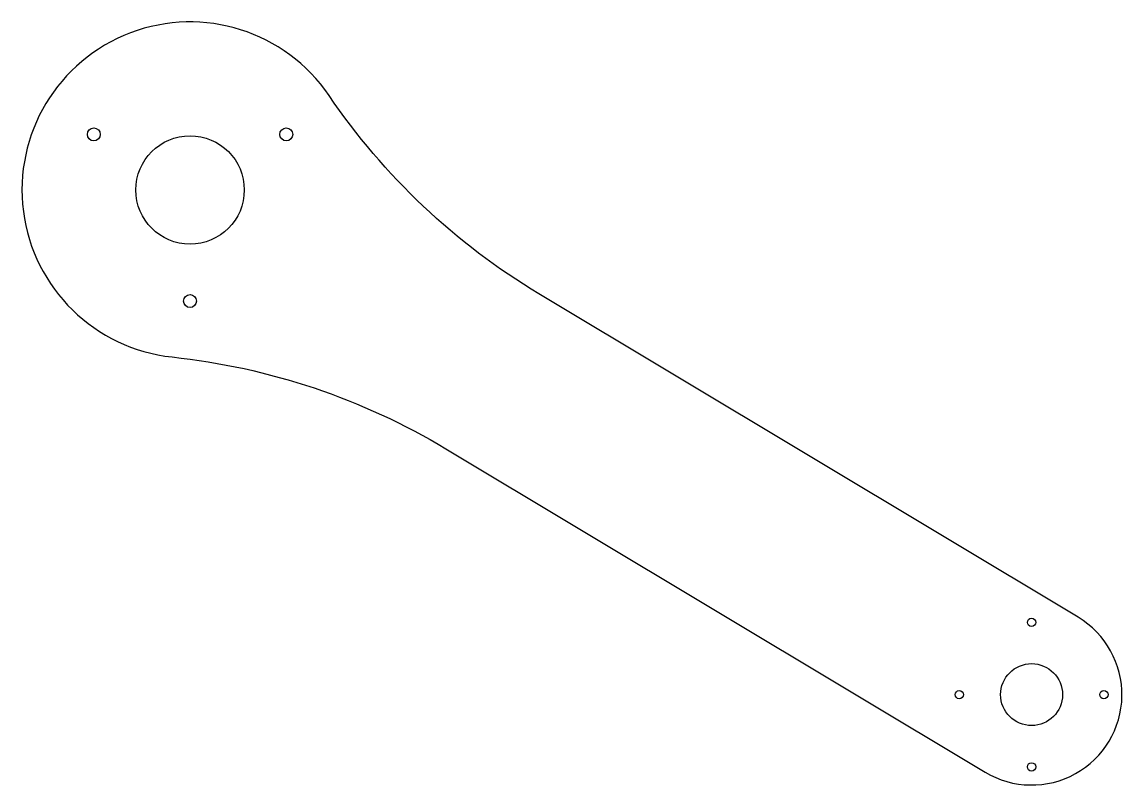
# Model space of a CAD drawing. Header units: millimetres. Extents: x -103 to 110, y -170 to -22.
import ezdxf

# ---------------------------------------------------------------- set-up
doc = ezdxf.new("R2010")
doc.units = ezdxf.units.MM
doc.layers.get('0').update_dxf_attribs({"linetype": 'CONTINUOUS'})

msp = doc.modelspace()

# ---------------------------------------------------------------- linework, layer by layer
msp.add_lwpolyline([(83.92, -167.76, 1), (101.93, -137.75), (-2.46, -75.12, -0.108795), (-43.09, -36.71, 1.564749), (-73.47, -87.35, -0.108795), (-20.46, -105.13)], format="xyb", close=True)
for centre, radius in [((-88.63, -44.24), 1.25), ((-70, -55), 10.5), ((-51.37, -44.24), 1.25), ((-70, -76.52), 1.25), ((92.92, -138.75), 0.8), ((92.92, -152.75), 6), ((78.92, -152.75), 0.8), ((106.92, -152.75), 0.8), ((92.92, -166.75), 0.8)]:
    msp.add_circle(centre, radius)

doc.saveas('drawing.dxf')
